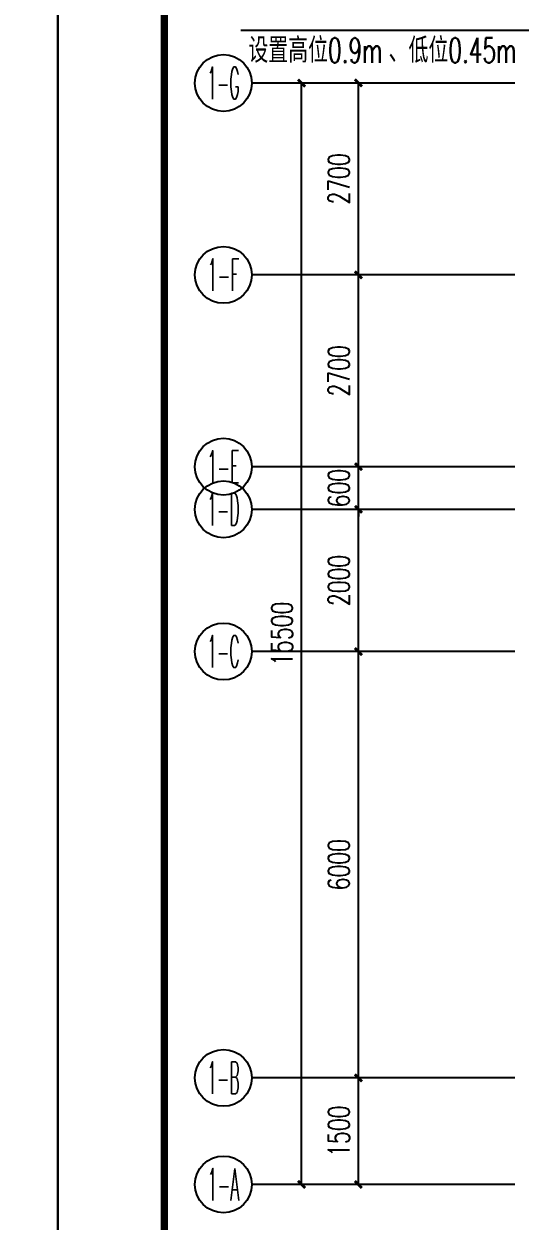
# Model space of a CAD drawing. Extents: x -6243262 to 3079315, y -2914302 to 172723.
# Drawn here: x -5729089 to -5722108, y -785658 to -768811 of the extents above; entities that cross this region are included whole.
import ezdxf
from ezdxf.enums import TextEntityAlignment as Align

# ---------------------------------------------------------------- set-up
doc = ezdxf.new("R2010")
doc.units = 0
doc.header["$LTSCALE"] = 1000
for name, color, linetype in [('0-柱2', 6, 'Continuous'), ('AXIS_TEXT', 7, 'Continuous'), ('DIM-消防', 3, 'Continuous'), ('PUB_TITLE', 4, 'Continuous')]:
    doc.layers.add(name, color=color, linetype=linetype)
doc.styles.add('_TCH_AXIS', font='COMPLEX', dxfattribs={"bigfont": 'GBCBIG'})
doc.styles.add('_TCH_DIM_T3', font='SIMPLEX', dxfattribs={"width": 0.705882, "bigfont": 'GBCBIG'})
doc.styles.add('_TEL_DIM', font='SIMPLEX', dxfattribs={"width": 0.8, "height": 3.5, "bigfont": 'HZTXT'})
doc.styles.add('COMPLEX', font='COMPLEX')
doc.dimstyles.new('_TCH_ARCH&&100', dxfattribs={"dimtxt": 297.5, "dimasz": 100, "dimexe": 250, "dimexo": 300, "dimgap": 126.25, "dimtad": 1, "dimdec": 0, "dimzin": 0, "dimdsep": 46, "dimtxsty": '_TCH_DIM_T3', "dimblk": 'ARCHTICK', "dimcen": 0.09, "dimclrt": 7, "dimazin": 2, "dimtfac": 1, "dimtdec": 0, "dimtix": 1, "dimtmove": 2, "dimatfit": 3, "dimfxl": 0, "dimtolj": 1, "dimtzin": 0, "dimarcsym": 0})

# ---------------------------------------------------------------- blocks, each defined once
blk = doc.blocks.new('_AXISO')
at = {"color": 0}
blk.add_circle((0, 0), 0.5, dxfattribs=at)
at = {"layer": 'AXIS_TEXT', "color": 0, "style": 'COMPLEX', "width": 1.041667}
blk.add_attdef('A', text='', height=0.56, dxfattribs=at).set_placement((-0.25, -0.28), (0.25, -0.28), align=Align.FIT)
blk = doc.blocks.new('_ArchTick')
at = {"color": 0, "linetype": 'ByBlock', "const_width": 0.4}
blk.add_lwpolyline([(-0.5, -0.5), (0.5, 0.5)], dxfattribs=at)
blk = doc.blocks.new('*D646')
at = {"layer": '0-柱2', "color": 0, "lineweight": -2, "transparency": 16777216}
for p, q in [((1430341, -841337), (1427391, -841337)), ((1427641, -856837), (1427641, -841337)), ((1430341, -856837), (1427391, -856837))]:
    blk.add_line(p, q, dxfattribs=at)
at = {"layer": 'Defpoints', "color": 0, "transparency": 16777216}
for p in [(1427641, -841337), (1430641, -841337), (1430641, -856837)]:
    blk.add_point(p, dxfattribs=at)
at = {"layer": '0-柱2', "color": 0, "lineweight": -2, "transparency": 16777216, "xscale": 100, "yscale": 100, "zscale": 100}
for p, rotation in [((1427641, -841337), 90), ((1427641, -856837), 270)]:
    blk.add_blockref('_ArchTick', p, dxfattribs=dict(at, rotation=rotation))
at = {"layer": '0-柱2', "color": 7, "transparency": 16777216, "insert": (1427366, -849087), "char_height": 297.5, "attachment_point": 5, "rotation": 90, "style": '_TCH_DIM_T3'}
blk.add_mtext('\\A1;15500', dxfattribs=at)
blk = doc.blocks.new('*D647')
at = {"layer": '0-柱2', "color": 0, "lineweight": -2, "transparency": 16777216}
for p, q in [((1430341, -855337), (1428191, -855337)), ((1428441, -856837), (1428441, -855337)), ((1430341, -856837), (1428191, -856837))]:
    blk.add_line(p, q, dxfattribs=at)
at = {"layer": 'Defpoints', "color": 0, "transparency": 16777216}
for p in [(1428441, -855337), (1430641, -855337), (1430641, -856837)]:
    blk.add_point(p, dxfattribs=at)
at = {"layer": '0-柱2', "color": 0, "lineweight": -2, "transparency": 16777216, "xscale": 100, "yscale": 100, "zscale": 100}
for p, rotation in [((1428441, -855337), 90), ((1428441, -856837), 270)]:
    blk.add_blockref('_ArchTick', p, dxfattribs=dict(at, rotation=rotation))
at = {"layer": '0-柱2', "color": 7, "transparency": 16777216, "insert": (1428166, -856087), "char_height": 297.5, "attachment_point": 5, "rotation": 90, "style": '_TCH_DIM_T3'}
blk.add_mtext('\\A1;1500', dxfattribs=at)
blk = doc.blocks.new('*D648')
at = {"layer": '0-柱2', "color": 0, "lineweight": -2, "transparency": 16777216}
for p, q in [((1430341, -849337), (1428191, -849337)), ((1428441, -855337), (1428441, -849337)), ((1430341, -855337), (1428191, -855337))]:
    blk.add_line(p, q, dxfattribs=at)
at = {"layer": 'Defpoints', "color": 0, "transparency": 16777216}
for p in [(1428441, -849337), (1430641, -849337), (1430641, -855337)]:
    blk.add_point(p, dxfattribs=at)
at = {"layer": '0-柱2', "color": 0, "lineweight": -2, "transparency": 16777216, "xscale": 100, "yscale": 100, "zscale": 100}
for p, rotation in [((1428441, -849337), 90), ((1428441, -855337), 270)]:
    blk.add_blockref('_ArchTick', p, dxfattribs=dict(at, rotation=rotation))
at = {"layer": '0-柱2', "color": 7, "transparency": 16777216, "insert": (1428166, -852337), "char_height": 297.5, "attachment_point": 5, "rotation": 90, "style": '_TCH_DIM_T3'}
blk.add_mtext('\\A1;6000', dxfattribs=at)
blk = doc.blocks.new('*D649')
at = {"layer": '0-柱2', "color": 0, "lineweight": -2, "transparency": 16777216}
for p, q in [((1430341, -847337), (1428191, -847337)), ((1428441, -849337), (1428441, -847337)), ((1430341, -849337), (1428191, -849337))]:
    blk.add_line(p, q, dxfattribs=at)
at = {"layer": 'Defpoints', "color": 0, "transparency": 16777216}
for p in [(1428441, -847337), (1430641, -847337), (1430641, -849337)]:
    blk.add_point(p, dxfattribs=at)
at = {"layer": '0-柱2', "color": 0, "lineweight": -2, "transparency": 16777216, "xscale": 100, "yscale": 100, "zscale": 100}
for p, rotation in [((1428441, -847337), 90), ((1428441, -849337), 270)]:
    blk.add_blockref('_ArchTick', p, dxfattribs=dict(at, rotation=rotation))
at = {"layer": '0-柱2', "color": 7, "transparency": 16777216, "insert": (1428166, -848337), "char_height": 297.5, "attachment_point": 5, "rotation": 90, "style": '_TCH_DIM_T3'}
blk.add_mtext('\\A1;2000', dxfattribs=at)
blk = doc.blocks.new('*D650')
at = {"layer": '0-柱2', "color": 0, "lineweight": -2, "transparency": 16777216}
for p, q in [((1428441, -846737), (1428441, -846637)), ((1430341, -846737), (1428191, -846737)), ((1428441, -847337), (1428441, -846737)), ((1430341, -847337), (1428191, -847337)), ((1428441, -847337), (1428441, -847437))]:
    blk.add_line(p, q, dxfattribs=at)
at = {"layer": 'Defpoints', "color": 0, "transparency": 16777216}
for p in [(1428441, -846737), (1430641, -846737), (1430641, -847337)]:
    blk.add_point(p, dxfattribs=at)
at = {"layer": '0-柱2', "color": 0, "lineweight": -2, "transparency": 16777216, "xscale": 100, "yscale": 100, "zscale": 100}
for p, rotation in [((1428441, -846737), 270), ((1428441, -847337), 90)]:
    blk.add_blockref('_ArchTick', p, dxfattribs=dict(at, rotation=rotation))
at = {"layer": '0-柱2', "color": 7, "transparency": 16777216, "insert": (1428166, -847037), "char_height": 297.5, "attachment_point": 5, "rotation": 90, "style": '_TCH_DIM_T3'}
blk.add_mtext('\\A1;600', dxfattribs=at)
blk = doc.blocks.new('*D651')
at = {"layer": '0-柱2', "color": 0, "lineweight": -2, "transparency": 16777216}
for p, q in [((1430341, -844037), (1428191, -844037)), ((1428441, -846737), (1428441, -844037)), ((1430341, -846737), (1428191, -846737))]:
    blk.add_line(p, q, dxfattribs=at)
at = {"layer": 'Defpoints', "color": 0, "transparency": 16777216}
for p in [(1428441, -844037), (1430641, -844037), (1430641, -846737)]:
    blk.add_point(p, dxfattribs=at)
at = {"layer": '0-柱2', "color": 0, "lineweight": -2, "transparency": 16777216, "xscale": 100, "yscale": 100, "zscale": 100}
for p, rotation in [((1428441, -844037), 90), ((1428441, -846737), 270)]:
    blk.add_blockref('_ArchTick', p, dxfattribs=dict(at, rotation=rotation))
at = {"layer": '0-柱2', "color": 7, "transparency": 16777216, "insert": (1428166, -845387), "char_height": 297.5, "attachment_point": 5, "rotation": 90, "style": '_TCH_DIM_T3'}
blk.add_mtext('\\A1;2700', dxfattribs=at)
blk = doc.blocks.new('*D652')
at = {"layer": '0-柱2', "color": 0, "lineweight": -2, "transparency": 16777216}
for p, q in [((1430341, -841337), (1428191, -841337)), ((1428441, -844037), (1428441, -841337)), ((1430341, -844037), (1428191, -844037))]:
    blk.add_line(p, q, dxfattribs=at)
at = {"layer": 'Defpoints', "color": 0, "transparency": 16777216}
for p in [(1428441, -841337), (1430641, -841337), (1430641, -844037)]:
    blk.add_point(p, dxfattribs=at)
at = {"layer": '0-柱2', "color": 0, "lineweight": -2, "transparency": 16777216, "xscale": 100, "yscale": 100, "zscale": 100}
for p, rotation in [((1428441, -841337), 90), ((1428441, -844037), 270)]:
    blk.add_blockref('_ArchTick', p, dxfattribs=dict(at, rotation=rotation))
at = {"layer": '0-柱2', "color": 7, "transparency": 16777216, "insert": (1428166, -842687), "char_height": 297.5, "attachment_point": 5, "rotation": 90, "style": '_TCH_DIM_T3'}
blk.add_mtext('\\A1;2700', dxfattribs=at)
blk = doc.blocks.new('4235234')
at = {"layer": '0-柱2', "color": 8}
for p, q in [((1430641.3, -841337.1), (1426941.3, -841337.1)), ((1430641.3, -844037.1), (1426941.3, -844037.1)), ((1430641.3, -846737.1), (1426941.3, -846737.1)), ((1430641.3, -847337.1), (1426941.3, -847337.1)), ((1430641.3, -849337.1), (1426941.3, -849337.1)), ((1430641.3, -855337.1), (1426941.3, -855337.1)), ((1430641.3, -856837.1), (1426941.3, -856837.1))]:
    blk.add_line(p, q, dxfattribs=at)
ref = blk.add_blockref('_AXISO', (1426541.3, -841337.1), dxfattribs=dict(at, xscale=800, yscale=800, zscale=800))
ref.add_attrib('A', '1-G', dxfattribs={"layer": 'AXIS_TEXT', "color": 8, "height": 452.55, "style": '_TCH_AXIS', "width": 0.355932}).set_placement((1426315, -841563.3), (1426767.6, -841563.3), align=Align.FIT)
ref = blk.add_blockref('_AXISO', (1426541.3, -844037.1), dxfattribs=dict(at, xscale=800, yscale=800, zscale=800))
ref.add_attrib('A', '1-F', dxfattribs={"layer": 'AXIS_TEXT', "color": 8, "height": 452.55, "style": '_TCH_AXIS', "width": 0.368421}).set_placement((1426315, -844263.3), (1426767.6, -844263.3), align=Align.FIT)
ref = blk.add_blockref('_AXISO', (1426541.3, -846737.1), dxfattribs=dict(at, xscale=800, yscale=800, zscale=800))
ref.add_attrib('A', '1-E', dxfattribs={"layer": 'AXIS_TEXT', "color": 8, "height": 452.55, "style": '_TCH_AXIS', "width": 0.368421}).set_placement((1426315, -846963.3), (1426767.6, -846963.3), align=Align.FIT)
ref = blk.add_blockref('_AXISO', (1426541.3, -847337.1), dxfattribs=dict(at, xscale=800, yscale=800, zscale=800))
ref.add_attrib('A', '1-D', dxfattribs={"layer": 'AXIS_TEXT', "color": 8, "height": 452.55, "style": '_TCH_AXIS', "width": 0.362069}).set_placement((1426315, -847563.3), (1426767.6, -847563.3), align=Align.FIT)
ref = blk.add_blockref('_AXISO', (1426541.3, -849337.1), dxfattribs=dict(at, xscale=800, yscale=800, zscale=800))
ref.add_attrib('A', '1-C', dxfattribs={"layer": 'AXIS_TEXT', "color": 8, "height": 452.55, "style": '_TCH_AXIS', "width": 0.375}).set_placement((1426315, -849563.3), (1426767.6, -849563.3), align=Align.FIT)
ref = blk.add_blockref('_AXISO', (1426541.3, -855337.1), dxfattribs=dict(at, xscale=800, yscale=800, zscale=800))
ref.add_attrib('A', '1-B', dxfattribs={"layer": 'AXIS_TEXT', "color": 8, "height": 452.55, "style": '_TCH_AXIS', "width": 0.362069}).set_placement((1426315, -855563.3), (1426767.6, -855563.3), align=Align.FIT)
ref = blk.add_blockref('_AXISO', (1426541.3, -856837.1), dxfattribs=dict(at, xscale=800, yscale=800, zscale=800))
ref.add_attrib('A', '1-A', dxfattribs={"layer": 'AXIS_TEXT', "color": 8, "height": 452.55, "style": '_TCH_AXIS', "width": 0.355932}).set_placement((1426315, -857063.3), (1426767.6, -857063.3), align=Align.FIT)
for p1, p2, distance, picture, middle in [((1430641.3, -856837.1), (1430641.3, -841337.1), 3000, '*D646', (1427366.3, -849087.1)), ((1430641.3, -844037.1), (1430641.3, -841337.1), 2200, '*D652', (1428166.3, -842687.1)), ((1430641.3, -846737.1), (1430641.3, -844037.1), 2200, '*D651', (1428166.3, -845387.1)), ((1430641.3, -847337.1), (1430641.3, -846737.1), 2200, '*D650', (1428166.3, -847037.1)), ((1430641.3, -849337.1), (1430641.3, -847337.1), 2200, '*D649', (1428166.3, -848337.1)), ((1430641.3, -855337.1), (1430641.3, -849337.1), 2200, '*D648', (1428166.3, -852337.1)), ((1430641.3, -856837.1), (1430641.3, -855337.1), 2200, '*D647', (1428166.3, -856087.1))]:
    dim = blk.add_aligned_dim(p1=p1, p2=p2, distance=distance, dimstyle='_TCH_ARCH&&100', dxfattribs=at)
    dim.commit()
    dim.dimension.update_dxf_attribs({"geometry": picture, "text_midpoint": middle})

msp = doc.modelspace()

# ---------------------------------------------------------------- linework, layer by layer
at = {"layer": 'DIM-消防'}
msp.add_line((-5720753.1, -768902.2), (-5726036.1, -768902.2), dxfattribs=at)
at = {"layer": 'PUB_TITLE'}
for points in [[(-5788013.8, -799772.5), (-5728613.8, -799772.5), (-5728613.8, -757772.5), (-5788013.8, -757772.5)], [(-5728613.8, -799772.5), (-5669213.8, -799772.5), (-5669213.8, -757772.5), (-5728613.8, -757772.5)]]:
    msp.add_lwpolyline(points, close=True, dxfattribs=at)
at = {"layer": 'PUB_TITLE', "const_width": 100}
msp.add_lwpolyline([(-5727113.8, -798772.5), (-5670213.8, -798772.5), (-5670213.8, -758772.5), (-5727113.8, -758772.5)], close=True, dxfattribs=at)

# ---------------------------------------------------------------- block references
msp.add_blockref('4235234', (-7152823.4, 71694.5))

# ---------------------------------------------------------------- texts
at = {"layer": 'DIM-消防', "color": 7, "style": '_TEL_DIM'}
for s, width, p in [('设置高位', 0.8, (-5725931.1, -769357.2)), ('0.9m', 0.64, (-5724811.1, -769357.2)), ('、低位', 0.8, (-5723957.7, -769357.2)), ('0.45m', 0.64, (-5723117.7, -769357.2))]:
    msp.add_text(s, height=350, dxfattribs=dict(at, width=width)).set_placement(p)

doc.saveas('drawing.dxf')
